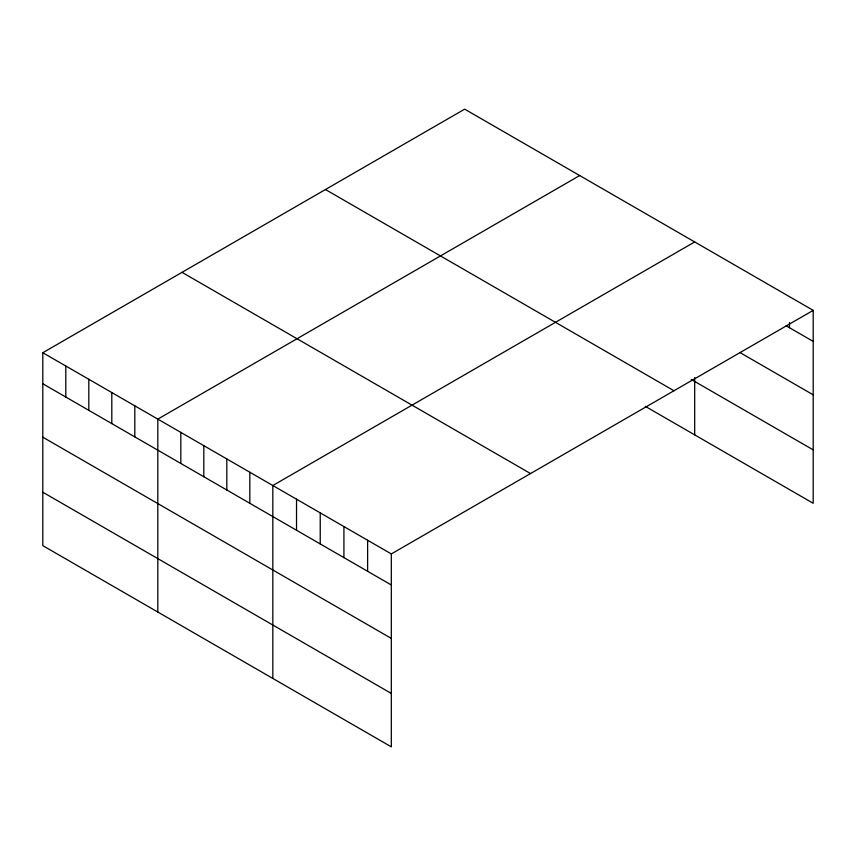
<?xml version="1.0" encoding="UTF-8"?>
<svg xmlns="http://www.w3.org/2000/svg" width="856" height="856" viewBox="0 0 856 856"><rect width="100%" height="100%" fill="white"/><g stroke="black" fill="none" stroke-linecap="round" stroke-linejoin="round"><path stroke-width="1.28" d="M813.2 310.364L391.32 553.928L391.32 746.849L42.8 545.636L42.8 352.715L464.68 109.151L813.2 310.364L813.2 503.285L645.242 406.322M579.694 175.544L157.814 419.119L157.814 612.04M694.697 241.948L272.829 485.523L272.829 678.444M786.118 325.772L813.2 341.416M739.841 352.479L813.2 394.83M691.252 379.465L813.2 449.871M325.462 189.529L673.982 390.743M182.018 272.336L530.538 473.561M42.8 352.715L391.32 553.928M42.8 383.766L391.32 584.98M42.8 437.181L391.32 638.394M42.8 492.221L391.32 693.435M789.5 322.552L789.5 327.73M694.697 377.517L694.697 434.869M367.62 540.254L367.62 571.294M343.919 526.568L343.919 557.62M320.23 512.883L320.23 543.935M296.529 499.198L296.529 530.249M249.824 472.234L249.824 503.285M226.819 458.955L226.819 490.007M203.814 445.676L203.814 476.728M180.819 432.398L180.819 463.449M134.809 405.84L134.809 436.881M111.804 392.562L111.804 423.602M88.81 379.272L88.81 410.324M65.805 365.994L65.805 397.045"/></g></svg>
